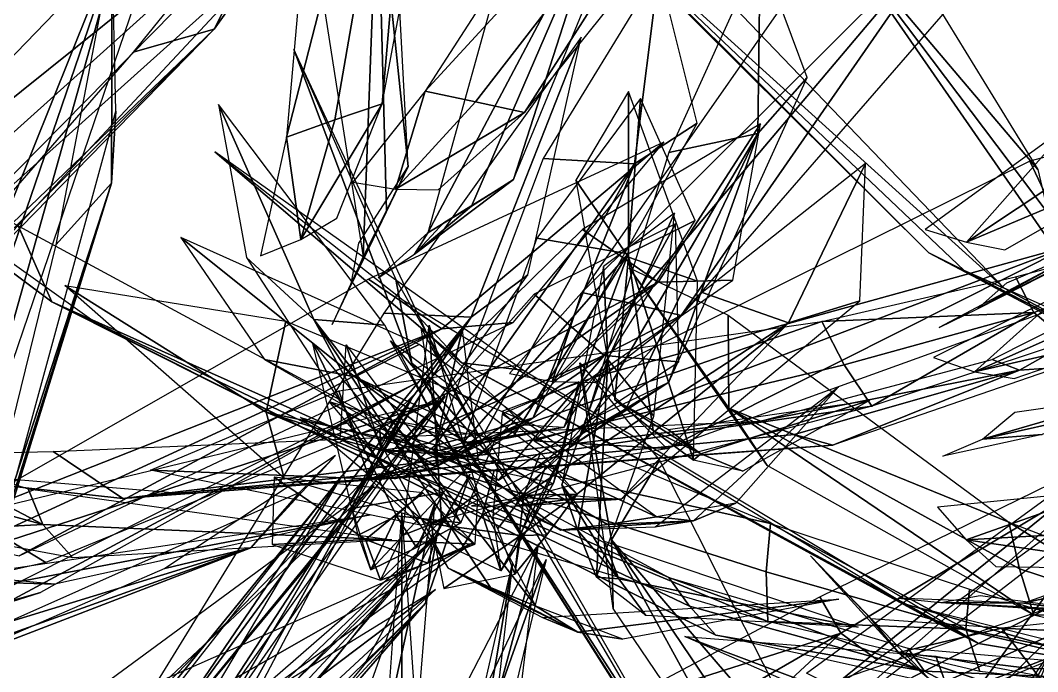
# Model space of a CAD drawing. Extents: x -26.4 to 26.4, y -33.5 to 33.5.
# Drawn here: x -6.66 to 1.54, y 22.16 to 27.41 of the extents above; entities that cross this region are included whole.
import ezdxf

# ---------------------------------------------------------------- set-up
doc = ezdxf.new("R2010")
doc.units = 0

msp = doc.modelspace()

# ---------------------------------------------------------------- linework, layer by layer
at = {"layer": 'weed040', "color": 3}
for points in [[(-3.74291, 26.73596, -7.75799), (-2.90502, 31.22021, 0.29901), (-3.38183, 30.87487, 0.43157)], [(-4.51379, 26.46643, -7.65838), (-3.38183, 30.87487, 0.43157), (-4.12524, 30.88732, 0.5473)], [(-4.12341, 26.60522, -7.67449), (-3.38183, 30.87487, 0.43157), (-4.51379, 26.46643, -7.65838)], [(-3.74291, 26.73596, -7.75799), (-3.38183, 30.87487, 0.43157), (-4.12341, 26.60522, -7.67449)], [(-3.39611, 26.8374, -7.68035), (-0.41296, 30.08203, 0.48907), (-1.04394, 30.48193, 0.57952)], [(-2.59521, 26.66455, -7.74993), (0.1781, 30.12707, 0.37628), (-0.41296, 30.08203, 0.48907)], [(-2.99035, 26.75207, -7.68109), (-0.41296, 30.08203, 0.48907), (-3.39611, 26.8374, -7.68035)], [(-2.59521, 26.66455, -7.74993), (-0.41296, 30.08203, 0.48907), (-2.99035, 26.75207, -7.68109)], [(-8.17553, 25.61352, -7.39984), (-3.80847, 29.12109, 0.00421), (-4.42883, 29.49133, 0.21514)], [(-7.39257, 25.48095, -7.62469), (-3.25512, 29.19726, -0.2265), (-3.80847, 29.12109, 0.00421)], [(-3.53454, 26.22912, -7.67047), (-3.69238, 29.19177, 1.09844), (-3.78027, 28.60363, 1.19439)], [(-7.77343, 25.55163, -7.4804), (-3.80847, 29.12109, 0.00421), (-8.17553, 25.61352, -7.39984)], [(-7.39257, 25.48095, -7.62469), (-3.80847, 29.12109, 0.00421), (-7.77343, 25.55163, -7.4804)], [(-4.26367, 28.98706, 5.50872), (-5.75012, 27.15051, 1.34967), (-5.09643, 27.33764, 1.03143)], [(-4.26367, 28.98706, 5.50872), (-5.09643, 27.33764, 1.03143), (-4.75732, 27.81298, 0.8681)], [(0.66259, 25.53479, -7.19549), (-2.33996, 28.51867, 1.06549), (-2.80798, 29.00573, 0.73992)], [(1.54113, 26.20422, -6.87982), (-0.13793, 28.18872, 2.03192), (-0.12731, 28.92883, 1.88616)], [(-2.68493, 26.12402, -7.66058), (-1.57897, 28.81494, 1.12811), (-1.96423, 28.35974, 1.21453)], [(-7.21057, 23.22436, -7.47711), (-5.36743, 28.62963, -0.19281), (-5.7915, 28.27844, 0.05621)], [(-2.13452, 25.21435, -7.2387), (0.8695, 28.20483, 1.01934), (0.24328, 28.61755, 1.12042)], [(-3.89526, 25.50256, -7.55108), (-3.78027, 28.60363, 1.19439), (-4.30029, 28.09863, 1.4024)], [(-3.70739, 25.87207, -7.57928), (-3.78027, 28.60363, 1.19439), (-3.89526, 25.50256, -7.55108)], [(-3.53454, 26.22912, -7.67047), (-3.78027, 28.60363, 1.19439), (-3.70739, 25.87207, -7.57928)], [(1.26867, 25.24841, -6.71649), (-1.83093, 28.47766, 1.38848), (-2.33996, 28.51867, 1.06549)], [(1.26867, 25.24841, -6.71649), (-2.33996, 28.51867, 1.06549), (0.94714, 25.39196, -6.92559)], [(0.94714, 25.39196, -6.92559), (-2.33996, 28.51867, 1.06549), (0.66259, 25.53479, -7.19549)], [(-3.02185, 25.91052, -7.57928), (-1.96423, 28.35974, 1.21453), (-3.37561, 25.69372, -7.56097)], [(-3.37561, 25.69372, -7.56097), (-1.96423, 28.35974, 1.21453), (-2.67871, 28.20227, 1.39874)], [(-2.68493, 26.12402, -7.66058), (-1.96423, 28.35974, 1.21453), (-3.02185, 25.91052, -7.57928)], [(-7.56689, 23.08813, -7.31817), (-5.7915, 28.27844, 0.05621), (-7.93896, 22.93212, -7.22296)], [(-7.93896, 22.93212, -7.22296), (-5.7915, 28.27844, 0.05621), (-6.50598, 28.27258, 0.29315)], [(-7.21057, 23.22436, -7.47711), (-5.7915, 28.27844, 0.05621), (-7.56689, 23.08813, -7.31817)], [(-1.73022, 25.12573, -7.23944), (0.8695, 28.20483, 1.01934), (-2.13452, 25.21435, -7.2387)], [(-1.33471, 25.02905, -7.30682), (0.8695, 28.20483, 1.01934), (-1.73022, 25.12573, -7.23944)], [(-1.33471, 25.02905, -7.30682), (1.45947, 28.24621, 0.91058), (0.8695, 28.20483, 1.01934)], [(1.73632, 25.48095, -6.53631), (-0.13793, 28.18872, 2.03192), (1.6239, 25.84936, -6.67767)], [(1.6239, 25.84936, -6.67767), (-0.13793, 28.18872, 2.03192), (1.54113, 26.20422, -6.87982)], [(1.73632, 25.48095, -6.53631), (0.17004, 27.7456, 2.29962), (-0.13793, 28.18872, 2.03192)], [(-5.91894, 27.98327, 5.57208), (-6.37158, 25.59851, 1.44964), (-5.92297, 26.09582, 1.11126)], [(-5.91894, 27.98327, 5.57208), (-5.92297, 26.09582, 1.11126), (-5.88818, 26.6759, 0.94061)], [(-0.6975, 27.96496, 6.31512), (-1.43176, 26.34375, 1.87445), (-0.71618, 26.49645, 1.70123)], [(-0.6975, 27.96496, 6.31512), (-0.71618, 26.49645, 1.70123), (-0.31958, 26.94763, 1.62542)], [(-7.43579, 24.94262, -7.51446), (-4.75732, 27.81298, 0.8681), (-5.09643, 27.33764, 1.03143)], [(-1.51306, 27.81848, 8.43365), (-2.44653, 26.29541, 3.99774), (-1.70861, 26.25183, 3.85528)], [(-1.51306, 27.81848, 8.43365), (-1.70861, 26.25183, 3.85528), (-1.20507, 26.57812, 3.79449)], [(-7.74121, 24.70935, -7.36761), (-5.09643, 27.33764, 1.03143), (-8.07336, 24.47534, -7.28082)], [(-8.07336, 24.47534, -7.28082), (-5.09643, 27.33764, 1.03143), (-5.75012, 27.15051, 1.34967)], [(-7.43579, 24.94262, -7.51446), (-5.09643, 27.33764, 1.03143), (-7.74121, 24.70935, -7.36761)], [(-2.13928, 27.27355, 7.33062), (-3.7301, 25.04809, 3.4074), (-3.02697, 25.01403, 3.14007)], [(-2.13928, 27.27355, 7.33062), (-3.02697, 25.01403, 3.14007), (-2.56884, 25.35534, 2.93572)], [(-4.45336, 27.17175, 6.76116), (-3.50488, 24.64453, 2.73468), (-3.12658, 24.34204, 3.09686)], [(-4.45336, 27.17175, 6.76116), (-3.63232, 25.31872, 2.42706), (-3.50488, 24.64453, 2.73468)], [(-8.90722, 27.00842, 6.42718), (-6.40527, 25.13818, 2.72479), (-6.0288, 24.95214, 3.16058)], [(-8.90722, 27.00842, 6.42718), (-6.67517, 25.75085, 2.38531), (-6.40527, 25.13818, 2.72479)], [(-1.43322, 24.49035, -7.23175), (-0.31958, 26.94763, 1.62542), (-0.71618, 26.49645, 1.70123)], [(-3.63525, 26.04785, -10.4035), (-3.39611, 26.8374, -7.68035), (-3.97949, 26.10461, -10.41082)], [(-3.63525, 26.04785, -10.4035), (-2.99035, 26.75207, -7.68109), (-3.39611, 26.8374, -7.68035)], [(-1.75695, 26.83374, 7.63092), (-2.18359, 26.11926, 2.91705), (-1.75915, 25.49816, 2.97308)], [(-1.75695, 26.83374, 7.63092), (-1.75915, 25.49816, 2.97308), (-1.20141, 25.30444, 3.10089)], [(3.7871, 26.88537, 5.4201), (1.47558, 26.2716, 1.27899), (1.79785, 25.59118, 1.19586)], [(-5.06091, 26.72937, 7.08892), (-4.83679, 25.49523, 2.47137), (-4.29406, 24.99719, 2.62957)], [(-5.06091, 26.72937, 7.08892), (-4.29406, 24.99719, 2.62957), (-3.72241, 24.94995, 2.81744)], [(-4.10729, 25.81201, -10.52215), (-3.74291, 26.73596, -7.75799), (-4.39953, 25.63989, -10.37896)], [(-3.74291, 26.73596, -7.75799), (-4.12341, 26.60522, -7.67449), (-4.39953, 25.63989, -10.37896)], [(-2.59521, 26.66455, -7.74993), (-2.99035, 26.75207, -7.68109), (-3.63525, 26.04785, -10.4035)], [(-1.66137, 26.77734, 8.8515), (-2.4967, 25.65051, 4.27532), (-1.76098, 25.52453, 4.17388)], [(-1.66137, 26.77734, 8.8515), (-1.76098, 25.52453, 4.17388), (-1.22045, 25.79333, 4.15997)], [(-6.96301, 22.74353, -7.36944), (-5.88818, 26.6759, 0.94061), (-5.92297, 26.09582, 1.11126)], [(-3.29138, 26.04125, -10.5346), (-2.59521, 26.66455, -7.74993), (-3.63525, 26.04785, -10.4035)], [(-4.39953, 25.63989, -10.37896), (-4.12341, 26.60522, -7.67449), (-4.51379, 26.46643, -7.65838)], [(-2.52636, 24.20288, -5.05755), (-1.20507, 26.57812, 3.79449), (-1.70861, 26.25183, 3.85528)], [(-0.69384, 26.57409, 8.51971), (-2.12976, 25.72082, 4.03802), (-1.51818, 25.29711, 3.92083)], [(-0.69384, 26.57409, 8.51971), (-1.51818, 25.29711, 3.92083), (-0.9165, 25.31213, 3.88128)], [(0.96472, 25.61865, -11.42559), (1.81286, 26.57775, -8.88409), (0.63293, 25.72155, -11.37615)], [(0.96472, 25.61865, -11.42559), (2.19812, 26.43823, -8.95257), (1.81286, 26.57775, -8.88409)], [(-2.13598, 24.07141, -7.14788), (-0.71618, 26.49645, 1.70123), (-1.43176, 26.34375, 1.87445)], [(-1.77709, 24.27832, -7.15411), (-0.71618, 26.49645, 1.70123), (-2.13598, 24.07141, -7.14788)], [(-1.43322, 24.49035, -7.23175), (-0.71618, 26.49645, 1.70123), (-1.77709, 24.27832, -7.15411)], [(-4.39953, 25.63989, -10.37896), (-4.51379, 26.46643, -7.65838), (-4.7229, 25.50842, -10.37347)], [(-1.47241, 26.42651, 7.38958), (-3.85351, 25.32128, 3.39056), (-3.26281, 24.92211, 3.14776)], [(-1.47241, 26.42651, 7.38958), (-3.26281, 24.92211, 3.14776), (-2.6864, 24.97265, 2.96282)], [(2.56286, 26.29321, -9.08148), (2.19812, 26.43823, -8.95257), (0.96472, 25.61865, -11.42559)], [(1.39172, 24.58813, -6.76263), (1.17309, 24.67272, -7.02154), (4.69421, 26.44921, -10.2116)], [(4.69421, 26.44921, -10.2116), (1.70446, 24.60827, -6.56451), (1.39172, 24.58813, -6.76263)], [(-5.09057, 26.34777, 6.81353), (-3.10205, 24.64636, 2.73321), (-2.61022, 24.5885, 3.07928)], [(-5.09057, 26.34777, 6.81353), (-3.57336, 25.15136, 2.43585), (-3.10205, 24.64636, 2.73321)], [(-3.31665, 23.98095, -4.99822), (-1.70861, 26.25183, 3.85528), (-2.44653, 26.29541, 3.99774)], [(-2.91455, 24.08825, -4.9931), (-1.70861, 26.25183, 3.85528), (-3.31665, 23.98095, -4.99822)], [(-2.52636, 24.20288, -5.05755), (-1.70861, 26.25183, 3.85528), (-2.91455, 24.08825, -4.9931)], [(-2.03564, 24.53173, -7.19073), (1.79785, 25.59118, 1.19586), (1.47558, 26.2716, 1.27899)], [(0.15173, 26.25366, 6.43084), (-1.16516, 25.21252, 1.95172), (-0.46936, 24.96826, 1.80487)], [(0.15173, 26.25366, 6.43084), (-0.46936, 24.96826, 1.80487), (0.10705, 25.14587, 1.747)], [(1.27416, 25.55712, -11.61676), (2.56286, 26.29321, -9.08148), (0.96472, 25.61865, -11.42559)], [(1.50891, 25.05285, -6.49896), (1.36132, 25.34143, -6.62823), (4.89489, 26.27453, -10.14935)], [(4.89489, 26.27453, -10.14935), (1.78723, 24.8225, -6.42205), (1.50891, 25.05285, -6.49896)], [(-3.53454, 26.22912, -7.67047), (-3.70739, 25.87207, -7.57928), (-3.99523, 25.27075, -10.38592)], [(-3.93078, 25.61279, -10.51556), (-3.53454, 26.22912, -7.67047), (-3.99523, 25.27075, -10.38592)], [(-7.25451, 22.01513, -7.11822), (-5.92297, 26.09582, 1.11126), (-6.37158, 25.59851, 1.44964)], [(-7.09594, 22.3872, -7.21417), (-5.92297, 26.09582, 1.11126), (-7.25451, 22.01513, -7.11822)], [(-6.96301, 22.74353, -7.36944), (-5.92297, 26.09582, 1.11126), (-7.09594, 22.3872, -7.21417)], [(-3.24523, 25.77832, -10.52362), (-2.68493, 26.12402, -7.66058), (-3.48254, 25.5216, -10.40057)], [(-2.68493, 26.12402, -7.66058), (-3.02185, 25.91052, -7.57928), (-3.48254, 25.5216, -10.40057)], [(-1.86828, 24.34936, -6.23748), (-1.75915, 25.49816, 2.97308), (-2.18359, 26.11926, 2.91705)], [(-3.48254, 25.5216, -10.40057), (-3.02185, 25.91052, -7.57928), (-3.37561, 25.69372, -7.56097)], [(-3.99523, 25.27075, -10.38592), (-3.70739, 25.87207, -7.57928), (-3.89526, 25.50256, -7.55108)], [(-1.38671, 25.85412, 7.69793), (-1.9591, 25.42309, 2.96539), (-1.92358, 24.67272, 3.02947)], [(-1.38671, 25.85412, 7.69793), (-1.92358, 24.67272, 3.02947), (-1.55371, 24.21789, 3.17449)], [(-1.43395, 22.91748, -4.79461), (-6.40527, 25.13818, 2.72479), (-6.67517, 25.75085, 2.38531)], [(-1.37829, 25.76696, 8.92071), (-2.51867, 25.19934, 4.30718), (-1.95361, 24.70678, 4.23028)], [(-2.27697, 24.12707, -4.88909), (-1.22045, 25.79333, 4.15997), (-1.76098, 25.52453, 4.17388)], [(-1.37829, 25.76696, 8.92071), (-1.95361, 24.70678, 4.23028), (-1.35229, 24.65405, 4.23724)], [(2.42846, 25.78198, -8.92327), (2.09155, 25.61645, -8.75885), (1.0548, 25.08105, -11.39337)], [(1.29028, 25.29162, -11.58489), (2.42846, 25.78198, -8.92327), (1.0548, 25.08105, -11.39337)], [(-5.36633, 25.6571, 7.15814), (-3.96264, 24.53466, 2.65814), (-3.44482, 24.79394, 2.82696)], [(-5.36633, 25.6571, 7.15814), (-4.69104, 24.67456, 2.5241), (-3.96264, 24.53466, 2.65814)], [(-3.48254, 25.5216, -10.40057), (-3.37561, 25.69372, -7.56097), (-3.77478, 25.3319, -10.39581)], [(-3.76489, 24.11755, -5.00592), (-1.51818, 25.29711, 3.92083), (-2.12976, 25.72082, 4.03802)], [(-3.09179, 24.00109, -4.88836), (-1.76098, 25.52453, 4.17388), (-2.4967, 25.65051, 4.27532)], [(-1.73754, 24.24462, -7.17864), (1.79785, 25.59118, 1.19586), (-2.03564, 24.53173, -7.19073)], [(-1.44897, 23.95568, -7.23431), (1.79785, 25.59118, 1.19586), (-1.73754, 24.24462, -7.17864)], [(-1.44897, 23.95568, -7.23431), (2.32519, 25.31872, 1.1076), (1.79785, 25.59118, 1.19586)], [(1.0548, 25.08105, -11.39337), (2.09155, 25.61645, -8.75885), (1.7246, 25.45385, -8.65411)], [(-3.21191, 22.99255, -6.37042), (-4.29406, 24.99719, 2.62957), (-4.83679, 25.49523, 2.47137)], [(-3.99523, 25.27075, -10.38592), (-3.89526, 25.50256, -7.55108), (-4.14501, 24.95654, -10.3731)], [(-2.682, 24.06005, -4.85284), (-1.76098, 25.52453, 4.17388), (-3.09179, 24.00109, -4.88836)], [(-2.27697, 24.12707, -4.88909), (-1.76098, 25.52453, 4.17388), (-2.682, 24.06005, -4.85284)], [(-1.55957, 24.1018, -6.11041), (-1.75915, 25.49816, 2.97308), (-1.86828, 24.34936, -6.23748)], [(-1.234, 23.86193, -6.04449), (-1.20141, 25.30444, 3.10089), (-1.75915, 25.49816, 2.97308)], [(-1.234, 23.86193, -6.04449), (-1.75915, 25.49816, 2.97308), (-1.55957, 24.1018, -6.11041)], [(2.24609, 24.72106, -9.41363), (0.94714, 25.39196, -6.92559), (0.66259, 25.53479, -7.19549)], [(2.24609, 24.72106, -9.41363), (0.66259, 25.53479, -7.19549), (2.00878, 24.82543, -9.64654)], [(-2.29565, 23.66455, -6.19024), (-1.92358, 24.67272, 3.02947), (-1.9591, 25.42309, 2.96539)], [(-1.75183, 25.41357, 8.43218), (-0.94836, 24.28125, 3.78826), (-0.64001, 23.81872, 4.0263)], [(-1.75183, 25.41357, 8.43218), (-0.95532, 25.03015, 3.72747), (-0.94836, 24.28125, 3.78826)], [(1.0548, 25.08105, -11.39337), (1.7246, 25.45385, -8.65411), (0.74609, 24.93127, -11.31939)], [(-5.26086, 21.58923, -5.08135), (-2.56884, 25.35534, 2.93572), (-3.02697, 25.01403, 3.14007)], [(1.50891, 25.05285, -6.49896), (-0.19909, 24.98034, -4.22479), (1.36132, 25.34143, -6.62823)], [(1.26867, 25.24841, -6.71649), (0.94714, 25.39196, -6.92559), (2.24609, 24.72106, -9.41363)], [(-7.43981, 23.2738, -4.97625), (-3.26281, 24.92211, 3.14776), (-3.85351, 25.32128, 3.39056)], [(-6.3009, 25.27075, 8.62628), (-4.67712, 24.24902, 4.18048), (-4.53173, 23.71728, 4.4295)], [(-6.3009, 25.27075, 8.62628), (-4.51818, 24.98327, 4.19989), (-4.67712, 24.24902, 4.18048)], [(-3.36645, 23.9989, -4.98577), (-1.51818, 25.29711, 3.92083), (-3.76489, 24.11755, -5.00592)], [(-1.18017, 21.04248, -5.49554), (-3.50488, 24.64453, 2.73468), (-3.63232, 25.31872, 2.42706)], [(-2.97424, 23.89379, -5.03521), (-1.51818, 25.29711, 3.92083), (-3.36645, 23.9989, -4.98577)], [(-2.97424, 23.89379, -5.03521), (-0.9165, 25.31213, 3.88128), (-1.51818, 25.29711, 3.92083)], [(2.58337, 24.6643, -9.2774), (1.26867, 25.24841, -6.71649), (2.24609, 24.72106, -9.41363)], [(-3.5664, 24.01794, -4.88763), (-1.95361, 24.70678, 4.23028), (-2.51867, 25.19934, 4.30718)], [(-2.37365, 24.49621, -9.98052), (-2.13452, 25.21435, -7.2387), (-2.71789, 24.56176, -9.98858)], [(-2.63696, 23.55834, -7.11236), (-0.46936, 24.96826, 1.80487), (-1.16516, 25.21252, 1.95172)], [(-2.37365, 24.49621, -9.98052), (-1.73022, 25.12573, -7.23944), (-2.13452, 25.21435, -7.2387)], [(1.03027, 24.57531, -9.7619), (1.73156, 25.2041, -7.07757), (0.70031, 24.6892, -9.72344)], [(1.03027, 24.57531, -9.7619), (2.11499, 25.05468, -7.13104), (1.73156, 25.2041, -7.07757)], [(-1.05529, 22.45129, -4.23321), (-6.0288, 24.95214, 3.16058), (-6.40527, 25.13818, 2.72479)], [(-1.05529, 22.45129, -4.23321), (-6.40527, 25.13818, 2.72479), (-1.26733, 22.6853, -4.49102)], [(-1.26733, 22.6853, -4.49102), (-6.40527, 25.13818, 2.72479), (-1.43395, 22.91748, -4.79461)], [(0.47399, 22.70141, -5.6054), (-3.10205, 24.64636, 2.73321), (-3.57336, 25.15136, 2.43585)], [(-1.33471, 25.02905, -7.30682), (-1.73022, 25.12573, -7.23944), (-2.37365, 24.49621, -9.98052)], [(-1.81665, 23.54809, -7.16802), (0.10705, 25.14587, 1.747), (-0.46936, 24.96826, 1.80487)], [(-6.0083, 21.34423, -4.84881), (-3.02697, 25.01403, 3.14007), (-3.7301, 25.04809, 3.4074)], [(-5.62011, 21.46984, -4.93487), (-3.02697, 25.01403, 3.14007), (-6.0083, 21.34423, -4.84881)], [(-5.26086, 21.58923, -5.08135), (-3.02697, 25.01403, 3.14007), (-5.62011, 21.46984, -4.93487)], [(-2.03051, 24.48889, -10.1109), (-1.33471, 25.02905, -7.30682), (-2.37365, 24.49621, -9.98052)], [(1.30749, 23.36169, -5.16851), (-0.94836, 24.28125, 3.78826), (-0.95532, 25.03015, 3.72747)], [(1.50891, 25.05285, -6.49896), (-0.02038, 24.63134, -4.09075), (-0.19909, 24.98034, -4.22479)], [(0.20153, 24.29772, -4.00506), (-0.02038, 24.63134, -4.09075), (1.50891, 25.05285, -6.49896)], [(1.78723, 24.8225, -6.42205), (0.20153, 24.29772, -4.00506), (1.50891, 25.05285, -6.49896)], [(2.47863, 24.9071, -7.25299), (2.11499, 25.05468, -7.13104), (1.03027, 24.57531, -9.7619)], [(-7.04138, 23.17749, -5.04803), (-3.26281, 24.92211, 3.14776), (-7.43981, 23.2738, -4.97625)], [(-6.66748, 23.09033, -5.18096), (-3.26281, 24.92211, 3.14776), (-7.04138, 23.17749, -5.04803)], [(-6.66748, 23.09033, -5.18096), (-2.6864, 24.97265, 2.96282), (-3.26281, 24.92211, 3.14776)], [(-0.61328, 23.35034, -4.11456), (-4.67712, 24.24902, 4.18048), (-4.51818, 24.98327, 4.19989)], [(-2.50476, 22.68493, -6.07525), (-4.29406, 24.99719, 2.62957), (-2.86987, 22.83581, -6.18878)], [(-2.86987, 22.83581, -6.18878), (-4.29406, 24.99719, 2.62957), (-3.21191, 22.99255, -6.37042)], [(-2.50476, 22.68493, -6.07525), (-3.72241, 24.94995, 2.81744), (-4.29406, 24.99719, 2.62957)], [(-0.19909, 24.98034, -4.22479), (-3.84472, 23.71252, 4.2149), (-4.09191, 24.42187, 4.23577)], [(-0.02038, 24.63134, -4.09075), (-3.84472, 23.71252, 4.2149), (-0.19909, 24.98034, -4.22479)], [(-3.26574, 23.37707, -7.82318), (-3.58105, 23.25402, -7.91839), (-3.36425, 24.95141, -11.57135)], [(-2.93066, 24.00073, -7.72723), (-3.2738, 23.9425, -7.76678), (-3.4298, 24.92834, -11.61822)], [(-3.4298, 24.92834, -11.61822), (-2.60107, 24.14758, -7.80816), (-2.93066, 24.00073, -7.72723)], [(-3.36425, 24.95141, -11.57135), (-2.97241, 23.5957, -7.83343), (-3.26574, 23.37707, -7.82318)], [(-2.22277, 23.54772, -7.1043), (-0.46936, 24.96826, 1.80487), (-2.63696, 23.55834, -7.11236)], [(-1.81665, 23.54809, -7.16802), (-0.46936, 24.96826, 1.80487), (-2.22277, 23.54772, -7.1043)], [(-3.33056, 23.90771, -7.7199), (-3.65246, 24.03588, -7.77117), (-3.09729, 24.91186, -11.61492)], [(-3.09729, 24.91186, -11.61492), (-2.97058, 23.8601, -7.78729), (-3.33056, 23.90771, -7.7199)], [(1.3507, 24.52001, -9.93548), (2.47863, 24.9071, -7.25299), (1.03027, 24.57531, -9.7619)], [(-4.30175, 24.80236, -11.70465), (-3.36206, 23.66894, -7.98138), (-3.62719, 23.41442, -7.94)], [(-3.62719, 23.41442, -7.94), (-3.93518, 23.25659, -8.00811), (-4.30175, 24.80236, -11.70465)], [(-3.74511, 23.93994, -7.84368), (-4.08239, 24.03002, -7.87408), (-4.03369, 24.79248, -11.76763)], [(-4.03369, 24.79248, -11.76763), (-3.39172, 23.93334, -7.94183), (-3.74511, 23.93994, -7.84368)], [(-1.53173, 23.406, -6.12432), (-3.44482, 24.79394, 2.82696), (-3.96264, 24.53466, 2.65814)], [(-3.6759, 24.82324, -11.56512), (-2.46667, 23.92089, -7.8565), (-2.60217, 23.58105, -7.83819)], [(-2.60217, 23.58105, -7.83819), (-2.80981, 23.31115, -7.92352), (-3.6759, 24.82324, -11.56512)], [(-2.30517, 23.29687, -6.39202), (-3.96264, 24.53466, 2.65814), (-4.69104, 24.67456, 2.5241)], [(-3.18774, 23.85424, -4.83746), (-1.95361, 24.70678, 4.23028), (-3.5664, 24.01794, -4.88763)], [(-2.80615, 23.70043, -4.8587), (-1.95361, 24.70678, 4.23028), (-3.18774, 23.85424, -4.83746)], [(-2.80615, 23.70043, -4.8587), (-1.35229, 24.65405, 4.23724), (-1.95361, 24.70678, 4.23028)], [(-0.10791, 22.03784, -5.70062), (-0.32434, 22.1455, -5.95367), (3.16638, 24.6892, -8.61822)], [(3.16638, 24.6892, -8.61822), (0.19018, 22.05468, -5.48126), (-0.10791, 22.03784, -5.70062)], [(0.20153, 24.29772, -4.00506), (-3.84472, 23.71252, 4.2149), (-0.02038, 24.63134, -4.09075)], [(-0.86193, 20.47009, -5.00115), (-3.12658, 24.34204, 3.09686), (-3.50488, 24.64453, 2.73468)], [(-0.86193, 20.47009, -5.00115), (-3.50488, 24.64453, 2.73468), (-1.04101, 20.76672, -5.22381)], [(-1.04101, 20.76672, -5.22381), (-3.50488, 24.64453, 2.73468), (-1.18017, 21.04248, -5.49554)], [(1.06103, 22.38464, -5.1286), (-2.61022, 24.5885, 3.07928), (-3.10205, 24.64636, 2.73321)], [(0.74609, 22.54211, -5.34246), (-3.10205, 24.64636, 2.73321), (0.47399, 22.70141, -5.6054)], [(1.06103, 22.38464, -5.1286), (-3.10205, 24.64636, 2.73321), (0.74609, 22.54211, -5.34246)], [(-2.16564, 23.29394, -6.05548), (-1.92358, 24.67272, 3.02947), (-2.29565, 23.66455, -6.19024)], [(-2.01513, 22.91931, -5.9804), (-1.92358, 24.67272, 3.02947), (-2.16564, 23.29394, -6.05548)], [(-2.15136, 24.64746, 8.48455), (-1.50866, 23.86083, 3.80694), (-1.89501, 23.21923, 3.86004)], [(-2.15136, 24.64746, 8.48455), (-1.89501, 23.21923, 3.86004), (-1.88293, 22.66625, 4.10321)], [(-2.01513, 22.91931, -5.9804), (-1.55371, 24.21789, 3.17449), (-1.92358, 24.67272, 3.02947)], [(1.39172, 24.58813, -6.76263), (-0.69641, 24.17578, -4.87957), (1.17309, 24.67272, -7.02154)], [(1.70446, 24.60827, -6.56451), (-0.11083, 23.98205, -4.33612), (1.39172, 24.58813, -6.76263)], [(-1.92614, 23.34301, -6.22357), (-3.96264, 24.53466, 2.65814), (-2.30517, 23.29687, -6.39202)], [(-1.53173, 23.406, -6.12432), (-3.96264, 24.53466, 2.65814), (-1.92614, 23.34301, -6.22357)], [(-2.51904, 24.01794, -9.94683), (-2.03564, 24.53173, -7.19073), (-2.77795, 24.25378, -9.96661)], [(-2.51904, 24.01794, -9.94683), (-1.73754, 24.24462, -7.17864), (-2.03564, 24.53173, -7.19073)], [(1.39172, 24.58813, -6.76263), (-0.42321, 24.06774, -4.58404), (-0.69641, 24.17578, -4.87957)], [(-0.11083, 23.98205, -4.33612), (-0.42321, 24.06774, -4.58404), (1.39172, 24.58813, -6.76263)], [(-0.04821, 22.46813, -5.36297), (-0.21557, 22.75964, -5.45343), (3.38061, 24.52185, -8.57025)], [(3.38061, 24.52185, -8.57025), (0.24584, 22.25207, -5.30548), (-0.04821, 22.46813, -5.36297)], [(-6.78356, 22.70471, -8.45489), (-6.98937, 22.72082, -8.73907), (-3.46606, 24.48669, -11.93206)], [(-3.46606, 24.48669, -11.93206), (-6.49462, 22.79626, -8.24249), (-6.78356, 22.70471, -8.45489)], [(-2.77612, 24.23474, 8.89215), (-2.29382, 23.90698, 4.08233), (-2.15759, 24.49328, 4.12481)], [(-2.3634, 23.67553, -5.09344), (-2.15759, 24.49328, 4.12481), (-2.29382, 23.90698, 4.08233)], [(-1.43322, 24.49035, -7.23175), (-1.77709, 24.27832, -7.15411), (-2.229, 23.96813, -9.98785)], [(-1.9884, 24.22485, -10.1043), (-1.43322, 24.49035, -7.23175), (-2.229, 23.96813, -9.98785)], [(-1.23327, 23.37341, -9.02215), (-1.54345, 23.32507, -9.17523), (-0.06689, 24.45373, -12.77032)], [(-0.06689, 24.45373, -12.77032), (-0.89306, 23.51513, -8.98809), (-1.23327, 23.37341, -9.02215)], [(-6.74548, 23.21337, -8.2597), (-6.92053, 23.4613, -8.43988), (-3.25109, 24.34936, -11.83392)], [(-3.25109, 24.34936, -11.83392), (-6.45288, 23.03686, -8.13043), (-6.74548, 23.21337, -8.2597)], [(-5.49743, 21.62145, -8.15423), (-5.78308, 21.73901, -8.32635), (-3.23608, 24.37683, -11.83758)], [(-5.60876, 23.7821, 8.72442), (-4.09191, 24.42187, 4.23577), (-3.84472, 23.71252, 4.2149)], [(-3.23608, 24.37683, -11.83758), (-5.15136, 21.62512, -8.03741), (-5.49743, 21.62145, -8.15423)], [(-5.27185, 21.16552, -8.35308), (-5.4652, 21.06884, -8.62994), (-3.49353, 24.38085, -11.9273)], [(-3.49353, 24.38085, -11.9273), (-5.06567, 21.39733, -8.14984), (-5.27185, 21.16552, -8.35308)], [(-1.17431, 23.91357, -8.96209), (-1.55957, 24.1018, -6.11041), (-1.86828, 24.34936, -6.23748)], [(-1.17431, 23.91357, -8.96209), (-1.86828, 24.34936, -6.23748), (-1.43725, 24.11022, -9.08221)], [(2.31311, 24.38708, -7.15814), (1.95751, 24.22448, -7.04022), (1.09509, 24.03112, -9.78607)], [(1.35363, 24.24975, -9.93182), (2.31311, 24.38708, -7.15814), (1.09509, 24.03112, -9.78607)], [(-3.30493, 23.81103, -7.83673), (-3.64074, 23.71142, -7.85467), (-4.17028, 24.33581, -11.73944)], [(-4.17028, 24.33581, -11.73944), (-3.00317, 23.98864, -7.94769), (-3.30493, 23.81103, -7.83673)], [(0.20153, 24.29772, -4.00506), (-3.43493, 23.33715, 4.45404), (-3.84472, 23.71252, 4.2149)], [(-2.229, 23.96813, -9.98785), (-1.77709, 24.27832, -7.15411), (-2.13598, 24.07141, -7.14788)], [(-1.17431, 23.91357, -8.96209), (-1.43725, 24.11022, -9.08221), (0.18469, 24.34313, -12.7608)], [(0.18469, 24.34313, -12.7608), (-0.83557, 23.77441, -8.95587), (-1.17431, 23.91357, -8.96209)], [(1.50927, 22.61206, -4.89569), (-0.94836, 24.28125, 3.78826), (1.39135, 22.98706, -5.00482)], [(1.39135, 22.98706, -5.00482), (-0.94836, 24.28125, 3.78826), (1.30749, 23.36169, -5.16851)], [(1.50927, 22.61206, -4.89569), (-0.64001, 23.81872, 4.0263), (-0.94836, 24.28125, 3.78826)], [(-0.64807, 22.96069, -3.97833), (-4.67712, 24.24902, 4.18048), (-0.61328, 23.35034, -4.11456)], [(-0.63525, 22.56115, -3.88787), (-4.67712, 24.24902, 4.18048), (-0.64807, 22.96069, -3.97833)], [(-0.63525, 22.56115, -3.88787), (-4.53173, 23.71728, 4.4295), (-4.67712, 24.24902, 4.18048)], [(-4.40209, 24.20507, -11.66656), (-2.8413, 23.77807, -7.99017), (-2.93359, 23.42321, -7.94146)], [(-2.93359, 23.42321, -7.94146), (-3.11596, 23.12695, -8.00006), (-4.40209, 24.20507, -11.66656)], [(-3.00317, 23.98864, -7.94769), (-2.52636, 24.20288, -5.05755), (-3.30493, 23.81103, -7.83673)], [(-2.52636, 24.20288, -5.05755), (-2.91455, 24.08825, -4.9931), (-3.30493, 23.81103, -7.83673)], [(-2.77612, 24.23474, 8.89215), (-2.85229, 23.41003, 4.17901), (-2.29382, 23.90698, 4.08233)], [(-1.44897, 23.95568, -7.23431), (-1.73754, 24.24462, -7.17864), (-2.51904, 24.01794, -9.94683)], [(1.09509, 24.03112, -9.78607), (1.95751, 24.22448, -7.04022), (1.57519, 24.07031, -6.98052)], [(-0.69641, 24.17578, -4.87957), (-5.83215, 23.55432, 2.82879), (-6.39392, 23.93225, 2.50396)], [(-0.42321, 24.06774, -4.58404), (-5.83215, 23.55432, 2.82879), (-0.69641, 24.17578, -4.87957)], [(-3.74511, 23.93994, -7.84368), (-3.76489, 24.11755, -5.00592), (-4.08239, 24.03002, -7.87408)], [(-3.65649, 24.18054, 8.89691), (-3.98718, 23.47302, 4.17572), (-3.2489, 23.60412, 4.10357)], [(-3.74511, 23.93994, -7.84368), (-3.36645, 23.9989, -4.98577), (-3.76489, 24.11755, -5.00592)], [(-3.65649, 24.18054, 8.89691), (-3.2489, 23.60412, 4.10357), (-2.82849, 24.03405, 4.15704)], [(-2.60107, 24.14758, -7.80816), (-2.27697, 24.12707, -4.88909), (-2.93066, 24.00073, -7.72723)], [(-2.27697, 24.12707, -4.88909), (-2.682, 24.06005, -4.85284), (-2.93066, 24.00073, -7.72723)], [(-1.234, 23.86193, -6.04449), (-1.55957, 24.1018, -6.11041), (-1.17431, 23.91357, -8.96209)], [(-0.11083, 23.98205, -4.33612), (-5.83215, 23.55432, 2.82879), (-0.42321, 24.06774, -4.58404)], [(-3.33056, 23.90771, -7.7199), (-3.5664, 24.01794, -4.88763), (-3.65246, 24.03588, -7.77117)], [(-3.33056, 23.90771, -7.7199), (-3.18774, 23.85424, -4.83746), (-3.5664, 24.01794, -4.88763)], [(-3.30493, 23.81103, -7.83673), (-2.91455, 24.08825, -4.9931), (-3.31665, 23.98095, -4.99822)], [(-3.10864, 23.35803, -5.07147), (-2.82849, 24.03405, 4.15704), (-3.2489, 23.60412, 4.10357)], [(-2.93066, 24.00073, -7.72723), (-2.682, 24.06005, -4.85284), (-3.09179, 24.00109, -4.88836)], [(-2.229, 23.96813, -9.98785), (-2.13598, 24.07141, -7.14788), (-2.52893, 23.78466, -9.98968)], [(-2.22534, 23.8319, -10.06585), (-1.44897, 23.95568, -7.23431), (-2.51904, 24.01794, -9.94683)], [(1.09509, 24.03112, -9.78607), (1.57519, 24.07031, -6.98052), (0.77429, 23.89306, -9.74871)], [(-6.47741, 23.34228, -8.10809), (-7.58483, 23.6455, -5.46368), (-7.72399, 23.99523, -5.6369)], [(-6.47741, 23.34228, -8.10809), (-7.72399, 23.99523, -5.6369), (-6.59497, 23.63085, -8.26593)], [(-0.11083, 23.98205, -4.33612), (-5.39929, 23.59606, 3.24993), (-5.83215, 23.55432, 2.82879)], [(-2.97424, 23.89379, -5.03521), (-3.36645, 23.9989, -4.98577), (-3.74511, 23.93994, -7.84368)], [(-3.39172, 23.93334, -7.94183), (-2.97424, 23.89379, -5.03521), (-3.74511, 23.93994, -7.84368)], [(-3.30493, 23.81103, -7.83673), (-3.31665, 23.98095, -4.99822), (-3.64074, 23.71142, -7.85467)], [(-2.93066, 24.00073, -7.72723), (-3.09179, 24.00109, -4.88836), (-3.2738, 23.9425, -7.76678)], [(1.42797, 22.70947, -8.47027), (5.65698, 23.68395, -0.26824), (5.04211, 23.99707, 0.03094)], [(-8.81274, 23.88171, 6.63299), (-6.39392, 23.93225, 2.50396), (-5.83215, 23.55432, 2.82879)], [(-8.81274, 23.88171, 6.63299), (-5.83215, 23.55432, 2.82879), (-5.39929, 23.59606, 3.24993)], [(-4.11828, 23.89929, 8.50946), (-5.49377, 22.98779, 4.02154), (-4.8009, 23.15405, 3.77325)], [(-4.11828, 23.89929, 8.50946), (-4.8009, 23.15405, 3.77325), (-4.40539, 23.60449, 3.71429)], [(-2.80615, 23.70043, -4.8587), (-3.18774, 23.85424, -4.83746), (-3.33056, 23.90771, -7.7199)], [(-2.97058, 23.8601, -7.78729), (-2.80615, 23.70043, -4.8587), (-3.33056, 23.90771, -7.7199)], [(-2.78637, 22.97094, -5.13958), (-2.29382, 23.90698, 4.08233), (-2.85229, 23.41003, 4.17901)], [(-2.56445, 23.31848, -5.08428), (-2.29382, 23.90698, 4.08233), (-2.78637, 22.97094, -5.13958)], [(-2.46667, 23.92089, -7.8565), (-2.17297, 23.58837, -4.95062), (-2.60217, 23.58105, -7.83819)], [(-2.3634, 23.67553, -5.09344), (-2.29382, 23.90698, 4.08233), (-2.56445, 23.31848, -5.08428)], [(-0.14086, 21.17468, -5.02276), (-1.89501, 23.21923, 3.86004), (-1.50866, 23.86083, 3.80694)], [(-0.83557, 23.77441, -8.95587), (-1.234, 23.86193, -6.04449), (-1.17431, 23.91357, -8.96209)], [(-5.60876, 23.7821, 8.72442), (-3.84472, 23.71252, 4.2149), (-3.43493, 23.33715, 4.45404)], [(-3.3518, 23.34851, 9.00091), (-2.62817, 23.25476, 4.21087), (-2.42456, 23.81689, 4.2984)], [(-2.8413, 23.77807, -7.99017), (-2.3634, 23.67553, -5.09344), (-2.93359, 23.42321, -7.94146)], [(-2.17297, 23.58837, -4.95062), (-2.42456, 23.81689, 4.2984), (-2.62817, 23.25476, 4.21087)], [(-5.70727, 21.33105, -6.82708), (-5.98486, 21.28674, -7.03436), (-4.06848, 23.73596, -11.04693)], [(-4.06848, 23.73596, -11.04693), (-5.40368, 21.49841, -6.70367), (-5.70727, 21.33105, -6.82708)], [(-4.6134, 23.7257, 8.97637), (-4.62951, 23.18151, 4.22332), (-3.87841, 23.22363, 4.2138)], [(-4.6134, 23.7257, 8.97637), (-3.87841, 23.22363, 4.2138), (-3.41479, 23.5979, 4.31378)], [(-3.03686, 23.74987, 8.51861), (-3.88977, 22.20849, 4.07354), (-3.39392, 22.70874, 3.80181)], [(-3.03686, 23.74987, 8.51861), (-3.39392, 22.70874, 3.80181), (-3.29321, 23.29907, 3.73406)], [(-7.41088, 23.29211, -5.34759), (-7.58483, 23.6455, -5.46368), (-6.47741, 23.34228, -8.10809)], [(-6.47741, 23.34228, -8.10809), (-6.59497, 23.63085, -8.26593), (-3.66601, 23.21923, -11.26373)], [(-5.74279, 21.84191, -6.63043), (-6.01745, 22.03088, -6.74652), (-3.80737, 23.65905, -11.01434)], [(-3.80737, 23.65905, -11.01434), (-5.3883, 21.74633, -6.59857), (-5.74279, 21.84191, -6.63043)], [(-3.36206, 23.66894, -7.98138), (-3.10864, 23.35803, -5.07147), (-3.62719, 23.41442, -7.94)], [(-2.3634, 23.67553, -5.09344), (-2.56445, 23.31848, -5.08428), (-2.93359, 23.42321, -7.94146)], [(-1.83605, 22.90576, -8.89361), (-2.29565, 23.66455, -6.19024), (-1.95361, 23.20935, -9.02069)], [(-1.83605, 22.90576, -8.89361), (-2.16564, 23.29394, -6.05548), (-2.29565, 23.66455, -6.19024)], [(0.96215, 23.2207, -11.26446), (2.09704, 23.62023, -8.6856), (0.73181, 23.48217, -11.22528)], [(0.96215, 23.2207, -11.26446), (2.35485, 23.29907, -8.742), (2.09704, 23.62023, -8.6856)], [(1.82934, 22.6549, -8.56072), (5.65698, 23.68395, -0.26824), (1.42797, 22.70947, -8.47027)], [(-6.77221, 22.5498, -5.17327), (-4.40539, 23.60449, 3.71429), (-4.8009, 23.15405, 3.77325)], [(-3.83557, 22.97753, -5.13848), (-3.2489, 23.60412, 4.10357), (-3.98718, 23.47302, 4.17572)], [(-2.99694, 23.18591, -4.92279), (-3.41479, 23.5979, 4.31378), (-3.87841, 23.22363, 4.2138)], [(-3.46679, 23.15881, -5.07257), (-3.2489, 23.60412, 4.10357), (-3.83557, 22.97753, -5.13848)], [(-3.10864, 23.35803, -5.07147), (-3.2489, 23.60412, 4.10357), (-3.46679, 23.15881, -5.07257)], [(-2.97241, 23.5957, -7.83343), (-2.99694, 23.18591, -4.92279), (-3.26574, 23.37707, -7.82318)], [(-2.67138, 23.49243, -9.95452), (-2.63696, 23.55834, -7.11236), (-3.02221, 23.49316, -9.96917)], [(-2.60217, 23.58105, -7.83819), (-2.67285, 22.94201, -5.06634), (-2.80981, 23.31115, -7.92352)], [(-2.60217, 23.58105, -7.83819), (-2.41503, 23.25952, -4.97662), (-2.67285, 22.94201, -5.06634)], [(-2.32788, 23.58471, -10.06036), (-1.81665, 23.54809, -7.16802), (-2.67138, 23.49243, -9.95452)], [(-2.67138, 23.49243, -9.95452), (-2.22277, 23.54772, -7.1043), (-2.63696, 23.55834, -7.11236)], [(-1.81665, 23.54809, -7.16802), (-2.22277, 23.54772, -7.1043), (-2.67138, 23.49243, -9.95452)], [(-2.17297, 23.58837, -4.95062), (-2.62817, 23.25476, 4.21087), (-2.41503, 23.25952, -4.97662)], [(-2.17297, 23.58837, -4.95062), (-2.41503, 23.25952, -4.97662), (-2.60217, 23.58105, -7.83819)], [(-3.87072, 20.99157, -6.57366), (-4.208, 21.00842, -6.6784), (-3.32141, 23.50634, -11.00555)], [(-3.32141, 23.50634, -11.00555), (-3.51843, 21.09484, -6.55572), (-3.87072, 20.99157, -6.57366)], [(-0.89306, 23.51513, -8.98809), (-1.53173, 23.406, -6.12432), (-1.23327, 23.37341, -9.02215)], [(2.13916, 23.50927, -2.80279), (0.62011, 21.41455, 6.10894), (0.29235, 22.08361, 6.2276)], [(2.38818, 23.18225, -2.73248), (0.62011, 21.41455, 6.10894), (2.13916, 23.50927, -2.80279)], [(-6.71984, 22.87243, -8.25128), (-6.96704, 22.95483, -8.48492), (-3.83886, 23.42175, -11.33111)], [(-3.83886, 23.42175, -11.33111), (-6.38146, 22.86181, -8.10882), (-6.71984, 22.87243, -8.25128)], [(-3.62719, 23.41442, -7.94), (-3.83557, 22.97753, -5.13848), (-3.93518, 23.25659, -8.00811)], [(-3.62719, 23.41442, -7.94), (-3.46679, 23.15881, -5.07257), (-3.83557, 22.97753, -5.13848)], [(-3.58178, 20.57226, -6.77691), (-3.80224, 20.38732, -6.9743), (-3.58508, 23.4353, -11.02789)], [(-3.26574, 23.37707, -7.82318), (-3.75573, 22.89477, -5.06231), (-3.58105, 23.25402, -7.91839)], [(-3.26574, 23.37707, -7.82318), (-3.37377, 23.03173, -4.96051), (-3.75573, 22.89477, -5.06231)], [(-3.10864, 23.35803, -5.07147), (-3.46679, 23.15881, -5.07257), (-3.62719, 23.41442, -7.94)], [(-3.58508, 23.4353, -11.02789), (-3.406, 20.87475, -6.66156), (-3.58178, 20.57226, -6.77691)], [(-2.99694, 23.18591, -4.92279), (-3.37377, 23.03173, -4.96051), (-3.26574, 23.37707, -7.82318)], [(-2.93359, 23.42321, -7.94146), (-2.78637, 22.97094, -5.13958), (-3.11596, 23.12695, -8.00006)], [(-2.93359, 23.42321, -7.94146), (-2.56445, 23.31848, -5.08428), (-2.78637, 22.97094, -5.13958)], [(-1.23327, 23.37341, -9.02215), (-2.30517, 23.29687, -6.39202), (-1.54345, 23.32507, -9.17523)], [(-1.23327, 23.37341, -9.02215), (-1.92614, 23.34301, -6.22357), (-2.30517, 23.29687, -6.39202)], [(-1.53173, 23.406, -6.12432), (-1.92614, 23.34301, -6.22357), (-1.23327, 23.37341, -9.02215)], [(2.50683, 22.62011, -7.63751), (1.39135, 22.98706, -5.00482), (1.30749, 23.36169, -5.16851)], [(2.50683, 22.62011, -7.63751), (1.30749, 23.36169, -5.16851), (2.43725, 22.92956, -7.78619)], [(-6.23425, 23.07531, -8.02972), (-7.41088, 23.29211, -5.34759), (-6.47741, 23.34228, -8.10809)], [(-3.66601, 23.21923, -11.26373), (-6.23425, 23.07531, -8.02972), (-6.47741, 23.34228, -8.10809)], [(-5.0675, 21.07324, -5.0755), (-3.29321, 23.29907, 3.73406), (-3.39392, 22.70874, 3.80181)], [(-3.3518, 23.34851, 9.00091), (-3.2467, 22.82702, 4.24603), (-2.62817, 23.25476, 4.21087)], [(-2.01513, 22.91931, -5.9804), (-2.16564, 23.29394, -6.05548), (-1.83605, 22.90576, -8.89361)], [(0.95996, 22.5, -6.32684), (-0.64807, 22.96069, -3.97833), (-0.61328, 23.35034, -4.11456)], [(0.95996, 22.5, -6.32684), (-0.61328, 23.35034, -4.11456), (0.98889, 22.82153, -6.45904)], [(2.59509, 22.98413, -8.85992), (2.35485, 23.29907, -8.742), (0.96215, 23.2207, -11.26446)], [(-6.45288, 23.03686, -8.13043), (-8.14477, 22.65307, -5.76837), (-6.74548, 23.21337, -8.2597)], [(-5.29785, 21.34497, -8.14984), (-5.56005, 21.28308, -8.37432), (-3.27453, 23.2727, -11.32232)], [(-3.27453, 23.2727, -11.32232), (-4.99902, 21.51306, -8.01947), (-5.29785, 21.34497, -8.14984)], [(-3.75573, 22.89477, -5.06231), (-3.87841, 23.22363, 4.2138), (-4.62951, 23.18151, 4.22332)], [(-3.37377, 23.03173, -4.96051), (-3.87841, 23.22363, 4.2138), (-3.75573, 22.89477, -5.06231)], [(-2.99694, 23.18591, -4.92279), (-3.87841, 23.22363, 4.2138), (-3.37377, 23.03173, -4.96051)], [(-2.67285, 22.94201, -5.06634), (-2.62817, 23.25476, 4.21087), (-3.2467, 22.82702, 4.24603)], [(-2.41503, 23.25952, -4.97662), (-2.62817, 23.25476, 4.21087), (-2.67285, 22.94201, -5.06634)], [(-1.83605, 22.90576, -8.89361), (-1.95361, 23.20935, -9.02069), (0.09167, 22.51684, -12.26239)], [(-0.36938, 20.43237, -4.75067), (-1.89501, 23.21923, 3.86004), (-0.26977, 20.81286, -4.86053)], [(-0.36938, 20.43237, -4.75067), (-1.88293, 22.66625, 4.10321), (-1.89501, 23.21923, 3.86004)], [(-0.26977, 20.81286, -4.86053), (-1.89501, 23.21923, 3.86004), (-0.14086, 21.17468, -5.02276)], [(1.20092, 23.00463, -11.44537), (2.59509, 22.98413, -8.85992), (0.96215, 23.2207, -11.26446)], [(-7.47094, 22.12792, -5.05682), (-4.8009, 23.15405, 3.77325), (-5.49377, 22.98779, 4.02154)], [(-7.10876, 22.33007, -5.08392), (-4.8009, 23.15405, 3.77325), (-7.47094, 22.12792, -5.05682)], [(-6.77221, 22.5498, -5.17327), (-4.8009, 23.15405, 3.77325), (-7.10876, 22.33007, -5.08392)], [(-5.33117, 21.87304, -8.01141), (-5.58752, 22.05615, -8.16192), (-3.01892, 23.19177, -11.26336)], [(-3.01892, 23.19177, -11.26336), (-4.98254, 21.7727, -7.94403), (-5.33117, 21.87304, -8.01141)], [(-2.48315, 23.18811, 2.42449), (-4.05786, 20.1427, -0.91497), (-3.34594, 19.97827, -1.09881)], [(-2.48315, 23.18811, 2.42449), (-3.34594, 19.97827, -1.09881), (-2.84204, 20.20935, -1.34161)], [(2.6621, 22.87866, -2.71893), (0.62011, 21.41455, 6.10894), (2.38818, 23.18225, -2.73248)], [(-3.51953, 19.96325, -5.93206), (-3.84106, 20.04785, -6.03717), (-2.42163, 23.0603, -9.86663)], [(-2.42163, 23.0603, -9.86663), (-3.15625, 20.00866, -5.89215), (-3.51953, 19.96325, -5.93206)], [(-0.29101, 23.09143, -13.05963), (0.66625, 22.09606, -9.77362), (0.4165, 22.31213, -9.60992)], [(0.4165, 22.31213, -9.60992), (0.19348, 22.58166, -9.58209), (-0.29101, 23.09143, -13.05963)], [(-6.38146, 22.86181, -8.10882), (-7.83129, 22.99694, -5.55999), (-6.71984, 22.87243, -8.25128)], [(-3.28002, 19.54797, -6.19573), (-3.51586, 19.42968, -6.43011), (-2.69299, 23.031, -9.90362)], [(-2.69299, 23.031, -9.90362), (-3.06982, 19.79443, -6.02728), (-3.28002, 19.54797, -6.19573)], [(-2.16601, 22.47473, -8.96099), (-3.21191, 22.99255, -6.37042), (-2.45056, 22.59301, -9.12542)], [(-2.16601, 22.47473, -8.96099), (-2.86987, 22.83581, -6.18878), (-3.21191, 22.99255, -6.37042)], [(-0.63525, 22.56115, -3.88787), (-0.64807, 22.96069, -3.97833), (0.95996, 22.5, -6.32684)], [(1.24853, 22.50769, -6.89666), (6.03198, 22.28283, 1.05706), (5.82507, 22.98852, 1.21966)], [(1.50927, 22.61206, -4.89569), (1.39135, 22.98706, -5.00482), (2.50683, 22.62011, -7.63751)], [(-6.00537, 20.30566, -6.24664), (-6.25988, 20.32543, -6.49053), (-3.55798, 22.93615, -9.89593)], [(-3.55798, 22.93615, -9.89593), (-5.70324, 20.40783, -6.06793), (-6.00537, 20.30566, -6.24664)], [(-1.61962, 22.60986, -8.8775), (-2.01513, 22.91931, -5.9804), (-1.83605, 22.90576, -8.89361)], [(0.09167, 22.51684, -12.26239), (-1.61962, 22.60986, -8.8775), (-1.83605, 22.90576, -8.89361)], [(0.6267, 22.16235, -6.6004), (-1.43395, 22.91748, -4.79461), (0.4934, 22.34655, -6.86553)], [(0.6267, 22.16235, -6.6004), (-1.26733, 22.6853, -4.49102), (-1.43395, 22.91748, -4.79461)], [(2.6621, 22.87866, -2.71893), (1.11523, 21.08935, 6.23236), (0.62011, 21.41455, 6.10894)], [(-6.49462, 22.79626, -8.24249), (-8.3883, 22.25354, -6.06536), (-6.78356, 22.70471, -8.45489)], [(-6.0017, 20.78686, -5.98736), (-6.22802, 21.02563, -6.10272), (-3.31262, 22.82043, -9.84979)], [(-3.31262, 22.82043, -9.84979), (-5.66992, 20.63708, -5.93426), (-6.0017, 20.78686, -5.98736)], [(-2.50476, 22.68493, -6.07525), (-2.86987, 22.83581, -6.18878), (-2.16601, 22.47473, -8.96099)], [(0.95996, 22.5, -6.32684), (0.98889, 22.82153, -6.45904), (4.61035, 21.74157, -9.84649)], [(-4.35009, 21.16149, -4.02886), (-10.38305, 22.13269, 2.9566), (-10.67089, 22.75305, 2.64239)], [(-5.23669, 20.71142, -4.97625), (-3.39392, 22.70874, 3.80181), (-5.43957, 20.35034, -4.93817)], [(-5.43957, 20.35034, -4.93817), (-3.39392, 22.70874, 3.80181), (-3.88977, 22.20849, 4.07354)], [(-5.0675, 21.07324, -5.0755), (-3.39392, 22.70874, 3.80181), (-5.23669, 20.71142, -4.97625)], [(-2.16601, 22.47473, -8.96099), (-2.45056, 22.59301, -9.12542), (-0.06433, 22.74169, -12.2796)], [(-0.06433, 22.74169, -12.2796), (-1.80383, 22.41833, -8.91448), (-2.16601, 22.47473, -8.96099)], [(-0.04821, 22.46813, -5.36297), (-1.84741, 21.89392, -3.23382), (-0.21557, 22.75964, -5.45343)], [(0.75781, 22.71533, -11.23443), (1.42797, 22.70947, -8.47027), (0.41394, 22.74902, -11.17291)], [(1.07568, 22.76989, -11.41607), (2.208, 22.61938, -8.7116), (0.75781, 22.71533, -11.23443)], [(0.75781, 22.71533, -11.23443), (1.82934, 22.6549, -8.56072), (1.42797, 22.70947, -8.47027)], [(2.208, 22.61938, -8.7116), (1.82934, 22.6549, -8.56072), (0.75781, 22.71533, -11.23443)], [(-1.80383, 22.41833, -8.91448), (-2.50476, 22.68493, -6.07525), (-2.16601, 22.47473, -8.96099)], [(1.61437, 22.66735, -3.38909), (-1.583, 21.03369, 5.16961), (-2.24951, 21.34094, 4.99713)], [(1.95825, 22.58825, -3.1701), (-1.583, 21.03369, 5.16961), (1.61437, 22.66735, -3.38909)], [(-1.05529, 22.45129, -4.23321), (-1.26733, 22.6853, -4.49102), (0.6267, 22.16235, -6.6004)], [(2.20654, 22.19458, -7.8012), (0.74609, 22.54211, -5.34246), (0.47399, 22.70141, -5.6054)], [(2.20654, 22.19458, -7.8012), (0.47399, 22.70141, -5.6054), (1.98095, 22.32128, -8.03814)], [(2.32849, 22.53662, -2.99945), (-1.583, 21.03369, 5.16961), (1.95825, 22.58825, -3.1701)], [(1.07385, 22.15905, -6.24407), (-0.63525, 22.56115, -3.88787), (0.95996, 22.5, -6.32684)], [(0.4165, 22.31213, -9.60992), (1.24853, 22.50769, -6.89666), (0.19348, 22.58166, -9.58209)], [(1.06103, 22.38464, -5.1286), (0.74609, 22.54211, -5.34246), (2.20654, 22.19458, -7.8012)], [(2.71081, 22.31872, -7.56317), (1.50927, 22.61206, -4.89569), (2.50683, 22.62011, -7.63751)], [(-0.04821, 22.46813, -5.36297), (-1.64013, 21.54528, -3.143), (-1.84741, 21.89392, -3.23382)], [(-1.39257, 21.22009, -3.09613), (-1.64013, 21.54528, -3.143), (-0.04821, 22.46813, -5.36297)], [(2.32849, 22.53662, -2.99945), (-1.08349, 21.11938, 5.49041), (-1.583, 21.03369, 5.16961)], [(0.24584, 22.25207, -5.30548), (-1.39257, 21.22009, -3.09613), (-0.04821, 22.46813, -5.36297)], [(0.4165, 22.31213, -9.60992), (1.49902, 22.17883, -6.93914), (1.24853, 22.50769, -6.89666)], [(4.61035, 21.74157, -9.84649), (1.07385, 22.15905, -6.24407), (0.95996, 22.5, -6.32684)], [(1.49902, 22.17883, -6.93914), (6.03198, 22.28283, 1.05706), (1.24853, 22.50769, -6.89666)], [(-1.30358, 22.43994, 9.76739), (0.97021, 21.58447, 5.5783), (1.35107, 21.27282, 5.92657)], [(-1.30358, 22.43994, 9.76739), (0.71936, 22.281, 5.43548), (0.97021, 21.58447, 5.5783)], [(0.89624, 22.01806, -6.39129), (-1.05529, 22.45129, -4.23321), (0.6267, 22.16235, -6.6004)], [(2.53833, 22.13232, -7.65435), (1.06103, 22.38464, -5.1286), (2.20654, 22.19458, -7.8012)], [(0.46887, 20.10827, -5.9306), (0.14843, 20.13354, -6.07159), (1.6466, 22.32531, -10.39727)], [(1.73669, 21.86206, -7.04937), (1.49902, 22.17883, -6.93914), (0.4165, 22.31213, -9.60992)], [(0.66625, 22.09606, -9.77362), (1.73669, 21.86206, -7.04937), (0.4165, 22.31213, -9.60992)], [(1.6466, 22.32531, -10.39727), (0.8186, 20.19836, -5.87567), (0.46887, 20.10827, -5.9306)], [(0.6267, 22.16235, -6.6004), (0.4934, 22.34655, -6.86553), (4.53308, 21.99426, -9.91314)], [(0.5205, 21.62292, -6.81683), (3.77575, 21.93054, 1.86822), (3.14147, 22.26196, 2.11248)], [(5.55664, 21.36914, -2.49114), (0.97021, 21.58447, 5.5783), (0.71936, 22.281, 5.43548)], [(1.73669, 21.86206, -7.04937), (6.03198, 22.28283, 1.05706), (1.49902, 22.17883, -6.93914)], [(0.58752, 20.60412, -5.72918), (0.34399, 20.85131, -5.77789), (1.88208, 22.19274, -10.42767)], [(1.88208, 22.19274, -10.42767), (0.90979, 20.43347, -5.77789), (0.58752, 20.60412, -5.72918)], [(4.53308, 21.99426, -9.91314), (0.89624, 22.01806, -6.39129), (0.6267, 22.16235, -6.6004)]]:
    msp.add_3dface(points, dxfattribs=at)

doc.saveas('drawing.dxf')
